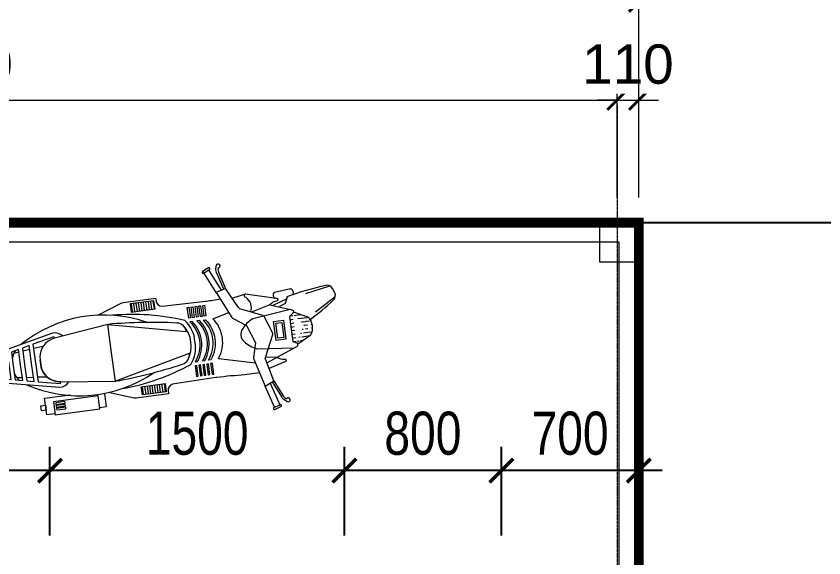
# Model space of a CAD drawing. Header units: millimetres. Extents: x -127141 to 682685, y -1234500 to 49778.
# Drawn here: x 242525 to 246641, y -1708 to 1052 of the extents above; entities that cross this region are included whole.
import ezdxf

# ---------------------------------------------------------------- set-up
doc = ezdxf.new("R2010")
doc.units = ezdxf.units.MM
doc.header["$MEASUREMENT"] = 0
doc.linetypes.add('DASHDOT', pattern=[1, 0.5, -0.25, 0, -0.25])
doc.linetypes.add('HIDDEN', pattern=[0.75, 0.5, -0.25])
for name, color, linetype, lineweight in [('-FURNITURE', 46, 'Continuous', 9), ('-LINE1', 7, 'Continuous', 18), ('A-DIM', 251, 'Continuous', 15), ('A-NET THAY', 125, 'Continuous', 18), ('A-TRUC', 251, 'DASHDOT', 5)]:
    doc.layers.add(name, color=color, linetype=linetype, lineweight=lineweight)
doc.layers.add('-RANH GIOI LO DAT', color=12, linetype='Continuous')
doc.layers.add('12. NET DIM', color=252, linetype='Continuous')
doc.layers.add('LUOI GIONG', color=160, linetype='Continuous', plot=False)
doc.styles.add('AVANH', font='', dxfattribs={"width": 0.8})
doc.styles.get("Standard").update_dxf_attribs({"font": 'arial.ttf'})
doc.styles.get('AVANH').set_extended_font_data('.VnAvantH')
doc.dimstyles.new('C_100A3', dxfattribs={"dimscale": 100, "dimtxt": 2.2, "dimasz": 1.2, "dimexe": 1.2, "dimexo": 0, "dimgap": 0.75, "dimtad": 1, "dimdec": 0, "dimzin": 0, "dimdsep": 46, "dimtxsty": 'AVANH', "dimblk": 'ARCHTICK', "dimcen": 0, "dimdle": 1.2, "dimclrd": 256, "dimclre": 256, "dimclrt": 7, "dimadec": 0, "dimazin": 0, "dimtfac": 0.0001, "dimtdec": 0, "dimtix": 1, "dimtmove": 2, "dimatfit": 3, "dimfxl": 1.8, "dimtolj": 1, "dimtzin": 0, "dimarcsym": 0})
doc.dimstyles.new('DIM_LAYOUT A2-A3', dxfattribs={"dimscale": 0, "dimtxt": 2, "dimasz": 1, "dimexe": 1, "dimexo": 0, "dimgap": 0.8, "dimtad": 1, "dimdec": 0, "dimlfac": -1, "dimzin": 0, "dimdsep": 46, "dimtxsty": 'Standard', "dimblk": 'ARCHTICK', "dimcen": 1, "dimdle": 1, "dimclrd": 256, "dimclre": 256, "dimclrt": 7, "dimadec": 0, "dimazin": 0, "dimtfac": 1, "dimtdec": 0, "dimtix": 1, "dimtofl": 0, "dimtmove": 2, "dimatfit": 3, "dimldrblk": 'ARCHTICK', "dimfxl": 1, "dimtfill": 1, "dimtolj": 1, "dimtzin": 0, "dimarcsym": 0})

# ---------------------------------------------------------------- blocks, each defined once
blk = doc.blocks.new('_ArchTick')
at = {"color": 0, "linetype": 'ByBlock', "const_width": 0.15}
blk.add_lwpolyline([(-0.5, -0.5), (0.5, 0.5)], dxfattribs=at)
blk = doc.blocks.new('*D174')
at = {"layer": '12. NET DIM', "lineweight": -2, "transparency": 16777216}
for p, q in [((244997.5, -1594.1), (244997.5, -1143)), ((245697.5, -1594.1), (245697.5, -1143)), ((245817.5, -1263), (244877.5, -1263))]:
    blk.add_line(p, q, dxfattribs=at)
at = {"layer": 'Defpoints', "color": 0, "transparency": 16777216}
for p in [(244997.5, -1263), (244997.5, -1594.1), (245697.5, -1594.1)]:
    blk.add_point(p, dxfattribs=at)
at = {"layer": '12. NET DIM', "lineweight": -2, "transparency": 16777216, "xscale": 119.9999999999999, "yscale": 119.9999999999999, "zscale": 119.9999999999999, "rotation": 180}
blk.add_blockref('_ArchTick', (244997.5, -1263), dxfattribs=at)
at = {"layer": '12. NET DIM', "lineweight": -2, "transparency": 16777216, "xscale": 119.9999999999999, "yscale": 119.9999999999999, "zscale": 119.9999999999999}
blk.add_blockref('_ArchTick', (245697.5, -1263), dxfattribs=at)
at = {"layer": '12. NET DIM', "color": 7, "transparency": 16777216, "insert": (245347.5, -1074.2), "char_height": 220, "attachment_point": 5, "style": 'AVANH'}
blk.add_mtext('\\A1;700', dxfattribs=at)
blk = doc.blocks.new('*D175')
at = {"layer": '12. NET DIM', "lineweight": -2, "transparency": 16777216}
for p, q in [((244197.5, -1594.1), (244197.5, -1143)), ((244997.5, -1594.1), (244997.5, -1143)), ((245117.5, -1263), (244077.5, -1263))]:
    blk.add_line(p, q, dxfattribs=at)
at = {"layer": 'Defpoints', "color": 0, "transparency": 16777216}
for p in [(244197.5, -1263), (244197.5, -1594.1), (244997.5, -1594.1)]:
    blk.add_point(p, dxfattribs=at)
at = {"layer": '12. NET DIM', "lineweight": -2, "transparency": 16777216, "xscale": 119.9999999999999, "yscale": 119.9999999999999, "zscale": 119.9999999999999, "rotation": 180}
blk.add_blockref('_ArchTick', (244197.5, -1263), dxfattribs=at)
at = {"layer": '12. NET DIM', "lineweight": -2, "transparency": 16777216, "xscale": 119.9999999999999, "yscale": 119.9999999999999, "zscale": 119.9999999999999}
blk.add_blockref('_ArchTick', (244997.5, -1263), dxfattribs=at)
at = {"layer": '12. NET DIM', "color": 7, "transparency": 16777216, "insert": (244597.5, -1074.2), "char_height": 220, "attachment_point": 5, "style": 'AVANH'}
blk.add_mtext('\\A1;800', dxfattribs=at)
blk = doc.blocks.new('*D176')
at = {"layer": '12. NET DIM', "lineweight": -2, "transparency": 16777216}
for p, q in [((242697.4, -1594.2), (242697.4, -1143)), ((244197.5, -1594.1), (244197.5, -1143)), ((244317.5, -1263), (242577.4, -1263))]:
    blk.add_line(p, q, dxfattribs=at)
at = {"layer": 'Defpoints', "color": 0, "transparency": 16777216}
for p in [(242697.4, -1263), (242697.4, -1594.2), (244197.5, -1594.1)]:
    blk.add_point(p, dxfattribs=at)
at = {"layer": '12. NET DIM', "lineweight": -2, "transparency": 16777216, "xscale": 119.9999999999999, "yscale": 119.9999999999999, "zscale": 119.9999999999999, "rotation": 180}
blk.add_blockref('_ArchTick', (242697.4, -1263), dxfattribs=at)
at = {"layer": '12. NET DIM', "lineweight": -2, "transparency": 16777216, "xscale": 119.9999999999999, "yscale": 119.9999999999999, "zscale": 119.9999999999999}
blk.add_blockref('_ArchTick', (244197.5, -1263), dxfattribs=at)
at = {"layer": '12. NET DIM', "color": 7, "transparency": 16777216, "insert": (243447.4, -1074.2), "char_height": 220, "attachment_point": 5, "style": 'AVANH'}
blk.add_mtext('\\A1;1500', dxfattribs=at)
blk = doc.blocks.new('*D177')
at = {"layer": '12. NET DIM', "lineweight": -2, "transparency": 16777216}
for p, q in [((239947.4, -1594.1), (239947.4, -1143)), ((242697.4, -1594.2), (242697.4, -1143)), ((242817.4, -1263), (239827.4, -1263))]:
    blk.add_line(p, q, dxfattribs=at)
at = {"layer": 'Defpoints', "color": 0, "transparency": 16777216}
for p in [(239947.4, -1263), (239947.4, -1594.1), (242697.4, -1594.2)]:
    blk.add_point(p, dxfattribs=at)
at = {"layer": '12. NET DIM', "lineweight": -2, "transparency": 16777216, "xscale": 119.9999999999999, "yscale": 119.9999999999999, "zscale": 119.9999999999999, "rotation": 180}
blk.add_blockref('_ArchTick', (239947.4, -1263), dxfattribs=at)
at = {"layer": '12. NET DIM', "lineweight": -2, "transparency": 16777216, "xscale": 119.9999999999999, "yscale": 119.9999999999999, "zscale": 119.9999999999999}
blk.add_blockref('_ArchTick', (242697.4, -1263), dxfattribs=at)
at = {"layer": '12. NET DIM', "color": 7, "transparency": 16777216, "insert": (241322.4, -1074.2), "char_height": 220, "attachment_point": 5, "style": 'AVANH'}
blk.add_mtext('\\A1;2750', dxfattribs=at)
blk = doc.blocks.new('A$C49AC32B8')
h = blk.add_hatch()
h.set_pattern_fill('ANSI31', color=256, scale=100, angle=405, style=0)
h.set_pattern_definition([(90, (1628.179, -139081.394), (-12.5, 1e-15), [])])
h.paths.add_polyline_path([(-545.4, -149.3), (-545.4, -106.7), (-667.4, -106.7), (-667.4, -149.3)])
h.paths.add_polyline_path([(-545.4, 276.3), (-545.4, 318.8), (-667.4, 318.8), (-667.4, 276.3)])
h = blk.add_hatch()
h.set_pattern_fill('ANSI31', color=256, scale=150, angle=315, style=0)
h.set_pattern_definition([(2e-15, (1485.97, -142180.918), (2e-15, 18.75), [])])
edge = h.paths.add_edge_path()
edge.add_arc((142.4, 0.7), 10, 291.0634, 432.0495)
edge.add_arc((142.4, 168.9), 10, 287.9505, 428.9366)
edge.add_arc((203.6, 62.8), 30, 298.7342, 336.6848)
edge.add_arc((203.6, 106.8), 30, 383.3152, 421.2658)
edge.add_line((152.1, 3), (218.1, 36.5))
edge.add_line((152.1, 166.5), (218.1, 133.1))
edge.add_line((145.5, 10.2), (128.8, 17.7))
edge.add_line((128.8, 17.7), (128.8, 82.1))
edge.add_line((128.8, 146.5), (128.8, 82.1))
edge.add_line((145.5, 159.4), (128.8, 146.5))
edge.add_arc((152.6, 84.8), 85.6, 336.6848, 359.9863)
edge.add_arc((152.6, 84.8), 85.6, 360.0137, 383.3152)
for points in [[(-185, 329.6), (-210.7, 418), (-210.7, 418, -0.119246), (-211.4, 432.1), (-211.4, 432.1), (-207.4, 452.8)], [(-199.5, 441.1, 2.509808), (-207.5, 452.2)], [(-244.2, 438, 1), (-248.2, 447.1), (-248.2, 447.1), (-280.2, 432.8), (-280.2, 432.8, 1), (-276.1, 423.7)], [(-9.5, -301.3), (-41.7, -188.5), (6.5, -167.3), (6.5, -167.3), (-21.3, -52.1), (-21.3, -52.1, -0.213812), (-21.1, -44), (-21.1, -44), (32.2, 67.1), (32.2, 67.1, 0.201882), (32.6, 74.9), (32.6, 74.9), (0.3, 163.6), (0.3, 163.6, 0.201882), (-4.9, 169.3), (-4.9, 169.3), (-117.2, 220.1), (-117.2, 220.1, -0.213812), (-122.7, 226.3), (-122.7, 226.3), (-175.4, 332.4), (-175.4, 332.4), (-225.9, 317.6), (-277.9, 433.9)], [(-199.5, 441.1), (-201.1, 432.6), (-201.1, 432.6, 0.119246), (-200.5, 418.5), (-200.5, 418.5), (-175.4, 332.4)], [(-839.1, 283.8), (-712, 328.9), (-712, 328.9, -0.085491), (-702, 330.7), (-535.1, 330.7), (-535.1, 315.4), (-535.1, 315.4, 0.389594), (-507.7, 285.5), (-507.7, 285.5), (-284.8, 280.8), (-284.8, 280.8, 0.038668), (-280.2, 280.8), (-280.2, 280.8, 0.005075), (-209.9, 283)], [(-225.9, 317.6), (-163, 181.7), (-163, 181.7, 0.213812), (-157.6, 175.5), (-157.6, 175.5), (-95.4, 131.7), (-61.2, 37.8), (-80.7, -35.7), (-80.7, -35.7, 0.213812), (-80.9, -43.9), (-80.9, -43.9), (-41.7, -188.5)], [(-149, 279.3), (-78.1, 290.7), (73.5, 248.7, -1.090751), (73.5, 233.7, 0.1744), (37.9, 219.8), (146, 178.2), (146, 178.2, -0.70664), (145.5, 159.4)], [(-64, 196.1, 0.330008), (-78.1, 272.1), (-78.1, 272.1, -0.752015), (-78.1, 290.7)], [(-593.8, 213.8, 0.25966), (-1245.1, 188.7, 0.25966)], [(-765.3, -103.7, 0.080514), (-402.7, -28.1), (-402.7, -28.1, 0.201101), (-366.2, 84.8), (-366.2, 84.8, 0.201101), (-402.7, 197.7), (-402.7, 197.7, 0.080514), (-765.3, 273.3)], [(231.6, 117.7, 0.024274), (362.1, 200.6), (362.1, 200.6, 0.338506), (373, 235.3), (373, 235.3), (373, 235.3), (364.2, 259.5), (364.2, 259.5, 0.338506), (333.5, 279.2), (333.5, 279.2, 0.032613), (128.2, 248.3), (128.2, 248.3), (127, 238.4), (52.5, 214.2)], [(159.9, 254.9, 0.671768), (145.2, 286.1), (145.2, 286.1), (69.7, 278.7), (69.7, 278.7, 0.734542), (70.8, 249.8)], [(-1029.6, 202.2, 0.218308), (-1078.9, 224.2), (-1078.9, 224.2), (-1359.8, 164.2), (-1359.8, 164.2, 0.353851), (-1399.4, 115.3), (-1399.4, 84.8), (-1399.4, 54.3, 0.353851), (-1359.8, 5.4), (-1359.8, 5.4), (-1078.9, -54.6), (-1078.9, -54.6, 0.218308), (-1029.6, -32.6)], [(-402.7, 141.1, 0.365685), (-444.3, 190.4, 0.035711), (-794.4, 230.8), (-1072.9, 196.9)], [(-74.8, -66.2), (-259.4, -17.7), (-259.4, -17.7, 0.336681), (-259.4, 187.2), (-259.4, 187.2), (-175.7, 209.2)], [(-1074.6, 204.7), (-1072.9, 196.9), (-1072.9, 196.9, 0.379173), (-1160.8, 97.7)], [(-414.5, -3.8, 0.315879), (-414.5, 173.3)], [(136.8, 181.8), (-58.4, 160.5), (-58.4, 160.5, 0.114874), (-118.1, 115.6), (-118.1, 115.6, 0.363628), (-118.1, 51.4), (-118.1, 51.4, 0.117419), (-56.9, 5.9)], [(152.1, 3), (218.1, 36.5), (218.1, 36.5, 0.167121), (231.2, 50.9), (231.2, 50.9, 0.102024), (238.2, 84.8), (238.2, 84.8, 0.102024), (231.2, 118.6), (231.2, 118.6, 0.167121), (218.1, 133.1), (218.1, 133.1), (152.1, 166.5)], [(-1280.3, 160.7, 0.112845), (-1300, 120.7)], [(-1300, 48.8, 0.112845), (-1280.3, 8.8)], [(-1072.9, -27.4, -0.379173), (-1160.8, 71.9, 0.379173), (-1072.9, -27.4), (-1072.9, -27.4), (-1074.6, -35.1)], [(-1072.9, -27.4), (-794.4, -61.3), (-794.4, -61.3, 0.035711), (-444.3, -20.8), (-444.3, -20.8, 0.365685), (-402.7, 28.5)], [(-16.7, -71.3), (146, -8.7), (146, -8.7, 0.70664), (145.5, 10.2)], [(-1245.1, -19.1, 0.25966), (-593.8, -44.3)], [(37.9, -50.3, 0.1744), (73.5, -64.1), (73.5, -64.1, -1.090751), (73.5, -79.1), (73.5, -79.1), (-9.3, -102.1)], [(-61.2, -116.6), (-135.9, -117.2), (-135.9, -117.2, 0.010417), (-280.2, -111.3), (-280.2, -111.3, 0.038668), (-284.8, -111.3), (-284.8, -111.3), (-507.7, -116), (-507.7, -116, 0.389594), (-535.1, -145.9), (-535.1, -145.9), (-535.1, -161.1), (-702, -161.1, -0.085491), (-712, -159.4), (-712, -159.4), (-839.1, -114.3)], [(-2.6, -171.3), (34.4, -255.6), (34.4, -255.6, 0.119246), (43, -266.8), (43, -266.8), (59.4, -280.1)], [(6.5, -167.3), (42.6, -249.4), (42.6, -249.4, 0.119246), (51.2, -260.6), (51.2, -260.6), (57.9, -266.1)], [(58.9, -279.8, 2.509808), (57.9, -266.1)], [(-12, -302, 1), (-9.2, -311.7), (-9.2, -311.7), (24.4, -302.1), (24.4, -302.1, 1), (21.7, -292.4)]]:
    blk.add_lwpolyline(points, format="xyb")
for points in [[(-276.1, 423.7), (-244.2, 438)], [(-196.8, 326.1), (-246.4, 437)], [(227.1, 252.5), (352.2, 274.5)], [(-402.7, 28.5), (-794.4, -61.3), (-794.4, -61.3), (-794.4, 84.8), (-794.4, 230.8), (-794.4, 230.8), (-402.7, 141.1)], [(37.9, 219.8), (-61.1, 194.7)], [(81.5, 203), (118, 217.4), (127, 238.4)], [(263.5, 152.5), (373.4, 216.1)], [(-1074.8, 204.6), (-1185.7, 180.9), (-1185.7, 84.8), (-1185.7, -11.4), (-1074.8, -35.1)], [(-1262, 150.8), (-1289.1, 148.1)], [(-1205.7, 156.5), (-1242, 152.8)], [(-1136, 163.5), (-1185.7, 158.5)], [(145.5, 159.4), (128.8, 146.5), (128.8, 82.1), (128.8, 17.7), (145.5, 10.2)], [(-1262, 18.8), (-1289.1, 21.5)], [(-1205.7, 13.1), (-1242, 16.7)], [(-1136, 6), (-1185.7, 11.1)], [(-58.4, 6.4), (131.3, -14.3)], [(37.9, -50.3), (-21.1, -44)], [(-1121.2, -185.1), (-1164.5, -185.1), (-1164.5, -99.2), (-1030.9, -99.2)], [(-858.6, -115.7), (-858.6, -185.1), (-892, -185.1)], [(-14, -176.3), (19.3, -293.1)], [(-12, -302), (21.7, -292.4)]]:
    blk.add_lwpolyline(points)
for points in [[(-667.4, 318.8), (-667.4, 276.3), (-545.4, 276.3), (-545.4, 318.8)], [(-381.8, 206.9), (-381.8, 261.7), (-373, 261.7), (-373, 206.9)], [(-361.8, 206.9), (-361.8, 261.7), (-353, 261.7), (-353, 206.9)], [(-341.8, 206.9), (-341.8, 261.7), (-333, 261.7), (-333, 206.9)], [(-321.8, 206.9), (-321.8, 261.7), (-313, 261.7), (-313, 206.9)], [(-301.8, 206.9), (-301.8, 261.7), (-293, 261.7), (-293, 206.9)], [(-1262, 164.6), (-1300, 156.5), (-1300, 84.8), (-1300, 13), (-1300, 13), (-1262, 4.9), (-1262, 84.8)], [(-1242, 168.9), (-1242, 84.8), (-1242, 0.6), (-1242, 0.6), (-1205.7, -7.1), (-1205.7, -7.1), (-1205.7, 84.8), (-1205.7, 176.7), (-1205.7, 176.7)], [(94.9, 132), (94.9, 34.8), (44.5, 34.8), (44.5, 132)], [(-1160.8, 84.8), (-1160.8, 97.7)], [(-1160.8, 84.8), (-1160.8, 71.9)], [(84.9, 122), (84.9, 44.8), (54.5, 44.8), (54.5, 122)], [(-381.8, -37.4), (-381.8, -92.1), (-373, -92.1), (-373, -37.4)], [(-361.8, -37.4), (-361.8, -92.1), (-353, -92.1), (-353, -37.4)], [(-341.8, -37.4), (-341.8, -92.1), (-333, -92.1), (-333, -37.4)], [(-321.8, -37.4), (-321.8, -92.1), (-313, -92.1), (-313, -37.4)], [(-301.8, -37.4), (-301.8, -92.1), (-293, -92.1), (-293, -37.4)], [(-667.4, -149.3), (-667.4, -106.7), (-545.4, -106.7), (-545.4, -149.3)], [(-1164.5, -135.4), (-1164.5, -160.8), (-1188.4, -160.8), (-1188.4, -135.4)], [(-892, -190.4), (-892, -123.5), (-1121.2, -123.5), (-1121.2, -190.4)], [(-1110.5, -130.5), (-1110.5, -138.2), (-1063.2, -138.2), (-1063.2, -130.5)], [(-1110.5, -144.6), (-1110.5, -152.3), (-1063.2, -152.3), (-1063.2, -144.6)], [(-1110.5, -159.3), (-1110.5, -167), (-1063.2, -167), (-1063.2, -159.3)]]:
    blk.add_lwpolyline(points, close=True)
for points in [[(-366.5, 187.2), (-379.3, 187.2), (-379.3, 187.2, -0.363938), (-379.3, -17.7), (-379.3, -17.7), (-366.5, -17.7), (-366.5, -17.7, 0.336681)], [(-328.9, 187.2), (-341.7, 187.2), (-341.7, 187.2, -0.363938), (-341.7, -17.7), (-341.7, -17.7), (-328.9, -17.7), (-328.9, -17.7, 0.336681)], [(-310.7, 187.2), (-297.9, 187.2), (-297.9, 187.2, -0.336681), (-297.9, -17.7), (-297.9, -17.7), (-310.7, -17.7), (-310.7, -17.7, 0.363938)], [(-1379.4, 115.3), (-1379.4, 84.8), (-1379.4, 54.3), (-1379.4, 54.3, 0.353851), (-1355.7, 24.9), (-1355.7, 24.9), (-1320, 17.3), (-1320, 17.3), (-1320, 84.8), (-1320, 152.2), (-1320, 152.2), (-1355.7, 144.6), (-1355.7, 144.6, 0.353851)]]:
    blk.add_lwpolyline(points, format="xyb", close=True)
blk = doc.blocks.new('*D363')
at = {"layer": 'A-DIM', "lineweight": -2, "transparency": 16777216}
for p, q in [((5938, 20011.2), (5938, 20607.9)), ((12718.1, 20011.1), (12718.1, 20607.9)), ((5838, 20507.9), (12818.1, 20507.9))]:
    blk.add_line(p, q, dxfattribs=at)
at = {"layer": 'Defpoints', "color": 0, "transparency": 16777216}
for p in [(12718.1, 20507.9), (5938, 20011.2, 0), (12718.1, 20011.1, 0)]:
    blk.add_point(p, dxfattribs=at)
at = {"layer": 'A-DIM', "lineweight": -2, "transparency": 16777216, "xscale": 100, "yscale": 100, "zscale": 100, "rotation": 180}
blk.add_blockref('_ArchTick', (5938, 20507.9), dxfattribs=at)
at = {"layer": 'A-DIM', "lineweight": -2, "transparency": 16777216, "xscale": 100, "yscale": 100, "zscale": 100}
blk.add_blockref('_ArchTick', (12718.1, 20507.9), dxfattribs=at)
at = {"layer": 'A-DIM', "color": 7, "transparency": 16777216, "insert": (9328.1, 20690), "char_height": 200, "attachment_point": 5, "bg_fill": 3, "box_fill_scale": 1.25, "bg_fill_color": 256, "bg_fill_true_color": 13158600, "bg_fill_transparency": 0}
blk.add_mtext('\\A1;6780', dxfattribs=at)
blk = doc.blocks.new('*D364')
at = {"layer": 'A-DIM', "lineweight": -2, "transparency": 16777216}
for p, q in [((12718.1, 20011.1), (12718.1, 20607.8)), ((12828.1, 20011.1), (12828.1, 20607.8)), ((12718.1, 20507.8), (12618.1, 20507.8)), ((12828.1, 20507.8), (12928.1, 20507.8))]:
    blk.add_line(p, q, dxfattribs=at)
at = {"layer": 'Defpoints', "color": 0, "transparency": 16777216}
for p in [(12828.1, 20507.8), (12718.1, 20011.1, 0), (12828.1, 20011.1)]:
    blk.add_point(p, dxfattribs=at)
at = {"layer": 'A-DIM', "lineweight": -2, "transparency": 16777216, "xscale": 100, "yscale": 100, "zscale": 100}
blk.add_blockref('_ArchTick', (12718.1, 20507.8), dxfattribs=at)
at = {"layer": 'A-DIM', "lineweight": -2, "transparency": 16777216, "xscale": 100, "yscale": 100, "zscale": 100, "rotation": 180}
blk.add_blockref('_ArchTick', (12828.1, 20507.8), dxfattribs=at)
at = {"layer": 'A-DIM', "color": 7, "transparency": 16777216, "insert": (12773.1, 20689.9), "char_height": 200, "attachment_point": 5, "bg_fill": 3, "box_fill_scale": 1.25, "bg_fill_color": 256, "bg_fill_true_color": 13158600, "bg_fill_transparency": 0}
blk.add_mtext('\\A1;110', dxfattribs=at)
blk = doc.blocks.new('*D377')
at = {"layer": 'A-DIM', "lineweight": -2, "transparency": 16777216}
for p, q in [((5828, 20398.2), (5828, 21107.8)), ((12828.1, 20398.1), (12828.1, 21107.8)), ((5728, 21007.8), (12928.1, 21007.8))]:
    blk.add_line(p, q, dxfattribs=at)
at = {"layer": 'Defpoints', "color": 0, "transparency": 16777216}
for p in [(12828.1, 21007.8), (5828, 20398.2, 0), (12828.1, 20398.1, 0)]:
    blk.add_point(p, dxfattribs=at)
at = {"layer": 'A-DIM', "lineweight": -2, "transparency": 16777216, "xscale": 100, "yscale": 100, "zscale": 100, "rotation": 180}
blk.add_blockref('_ArchTick', (5828, 21007.8), dxfattribs=at)
at = {"layer": 'A-DIM', "lineweight": -2, "transparency": 16777216, "xscale": 100, "yscale": 100, "zscale": 100}
blk.add_blockref('_ArchTick', (12828.1, 21007.8), dxfattribs=at)
at = {"layer": 'A-DIM', "color": 7, "transparency": 16777216, "insert": (9328.1, 21189.9), "char_height": 200, "attachment_point": 5, "bg_fill": 3, "box_fill_scale": 1.25, "bg_fill_color": 256, "bg_fill_true_color": 13158600, "bg_fill_transparency": 0}
blk.add_mtext('\\A1;7000', dxfattribs=at)
blk = doc.blocks.new('A$C7b9f95d2')
at = {"layer": 'A-DIM'}
dim = blk.add_linear_dim(base=(12718.1, 20507.9), p1=(5938, 20011.2, 0), p2=(12718.1, 20011.1, 0), dimstyle='DIM_LAYOUT A2-A3', override={"dimscale": 100}, dxfattribs=at)
dim.commit()
dim.dimension.update_dxf_attribs({"geometry": '*D363', "text_midpoint": (9328.1, 20690)})
dim = blk.add_linear_dim(base=(12828.1, 20507.8), p1=(12718.1, 20011.1, 0), p2=(12828.1, 20011.1), dimstyle='DIM_LAYOUT A2-A3', override={"dimscale": 100}, dxfattribs=at)
dim.commit()
dim.dimension.update_dxf_attribs({"geometry": '*D364', "text_midpoint": (12773.1, 20689.9)})
at = {"layer": 'A-TRUC', "ltscale": 3, "elevation": 0}
blk.add_lwpolyline([(12718.1, 20484.1), (12718.1, 867.1)], dxfattribs=at)
at = {"layer": 'A-DIM'}
dim = blk.add_linear_dim(base=(12828.1, 21007.8), p1=(5828, 20398.2, 0), p2=(12828.1, 20398.1, 0), dimstyle='DIM_LAYOUT A2-A3', override={"dimscale": 100}, dxfattribs=at)
dim.commit()
dim.dimension.update_dxf_attribs({"geometry": '*D377', "text_midpoint": (9328.1, 21189.9)})

msp = doc.modelspace()

# ---------------------------------------------------------------- linework, layer by layer
at = {"layer": '-LINE1', "linetype": 'Continuous', "ltscale": 10}
msp.add_lwpolyline([(245497.5, -200), (245697.5, -200), (245697.5, 0), (245497.5, 0)], close=True, dxfattribs=at)
for points in [[(245597.5, -2000), (245597.5, -100), (234797.5, -100), (234797.5, -299.7)], [(245497.5, -100), (240397.5, -100)], [(245597.5, -2000), (245597.5, -200)]]:
    msp.add_lwpolyline(points, dxfattribs=at)
at = {"layer": '-RANH GIOI LO DAT', "linetype": 'HIDDEN', "ltscale": 10, "const_width": 50}
msp.add_lwpolyline([(234697.5, 0), (234697.5, -12051.4), (239691.9, -17287.2), (245697.5, -17570.9), (245697.5, 0)], close=True, dxfattribs=at)
at = {"layer": 'LUOI GIONG'}
for points in [[(220697.5, 0), (245697.5, 0), (245697.5, -25000), (220697.5, -25000)], [(245697.5, 0), (270697.5, 0), (270697.5, -25000), (245697.5, -25000)]]:
    msp.add_lwpolyline(points, close=True, dxfattribs=at)

# ---------------------------------------------------------------- block references
at = {"layer": '-FURNITURE', "rotation": 7.65465326188837}
msp.add_blockref('A$C49AC32B8', (243810.1, -641.1), dxfattribs=at)

# ---------------------------------------------------------------- dimensions: what is measured, and where the dimension line sits
at = {"layer": '12. NET DIM'}
for base, p1, p2, picture, middle in [((239947.4, -1263), (242697.4, -1594.2), (239947.4, -1594.1), '*D177', (241322.4, -1074.2)), ((242697.4, -1263), (244197.5, -1594.1), (242697.4, -1594.2), '*D176', (243447.4, -1074.2)), ((244197.5, -1263), (244997.5, -1594.1), (244197.5, -1594.1), '*D175', (244597.5, -1074.2)), ((244997.5, -1263), (245697.5, -1594.1), (244997.5, -1594.1), '*D174', (245347.5, -1074.2))]:
    dim = msp.add_linear_dim(base=base, p1=p1, p2=p2, dimstyle='C_100A3', dxfattribs=at)
    dim.commit()
    dim.dimension.update_dxf_attribs({"geometry": picture, "text_midpoint": middle})

# ---------------------------------------------------------------- next in the draw order: block references
at = {"layer": 'A-NET THAY'}
msp.add_blockref('A$C7b9f95d2', (232869.3, -19883.6), dxfattribs=at)

doc.saveas('drawing.dxf')
